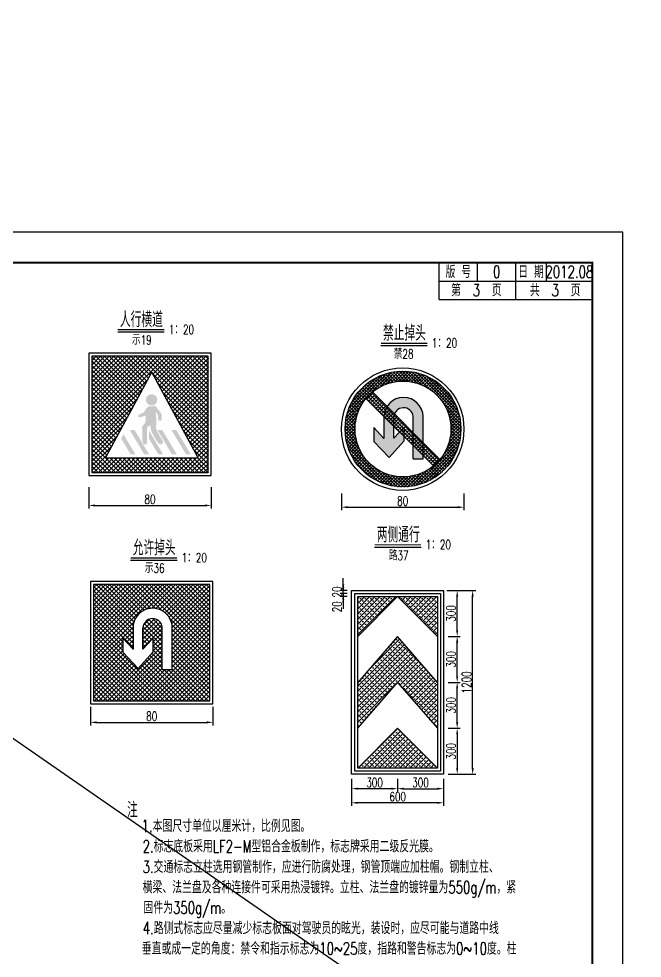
# Model space of a CAD drawing. Extents: x 9922 to 15217, y 1175 to 2938.
# Drawn here: x 11152.9 to 11356.4, y 1404 to 1710.8 of the extents above; entities that cross this region are included whole.
import ezdxf
from ezdxf.enums import TextEntityAlignment as Align

# ---------------------------------------------------------------- set-up
doc = ezdxf.new("R2010")
doc.units = 0
doc.header["$LTSCALE"] = 5
doc.header["$PDMODE"] = 32
doc.header["$PDSIZE"] = 0.3
doc.layers.get('0').update_dxf_attribs({"linetype": 'CONTINUOUS'})
doc.layers.get('DEFPOINTS').update_dxf_attribs({"linetype": 'CONTINUOUS'})
for name, color, linetype in [('2', 7, 'CONTINUOUS'), ('J-交通标志', 4, 'CONTINUOUS'), ('LXL-现状标志牌', 4, 'CONTINUOUS'), ('内框', 4, 'CONTINUOUS'), ('图框', 7, 'CONTINUOUS'), ('尺寸标注', 4, 'CONTINUOUS'), ('文字', 7, 'CONTINUOUS'), ('文字字符', 7, 'CONTINUOUS'), ('标志', 4, 'CONTINUOUS'), ('标注', 4, 'CONTINUOUS')]:
    doc.layers.add(name, color=color, linetype=linetype)
doc.layers.add('BASE', color=6, linetype='CONTINUOUS', lineweight=18)
doc.styles.add('DESIGN', font='romans9_.shx', dxfattribs={"width": 0.8, "bigfont": 'hztxt.shx'})
doc.styles.get("Standard").update_dxf_attribs({"font": 'simplex1.shx', "width": 0.7, "bigfont": 'hztxt.shx'})
doc.dimstyles.new('1：20', dxfattribs={"dimtxt": 3, "dimasz": 2, "dimexe": 1, "dimexo": 1, "dimgap": 0.5, "dimtad": 1, "dimlfac": 2, "dimrnd": 0.009500000000000005, "dimdsep": 46, "dimtxsty": 'Standard', "dimcen": 0.09, "dimadec": 0, "dimazin": 0, "dimtfac": 1, "dimtix": 1, "dimtmove": 2, "dimatfit": 3, "dimfxl": 0, "dimtolj": 1, "dimtzin": 0, "dimarcsym": 0})
doc.dimstyles.new('1：50', dxfattribs={"dimtxt": 3, "dimasz": 2, "dimexe": 1, "dimexo": 1, "dimgap": 0.5, "dimtad": 1, "dimdec": 3, "dimlfac": 5, "dimdsep": 46, "dimtxsty": 'Standard', "dimcen": 2, "dimclrd": 256, "dimclre": 256, "dimclrt": 256, "dimaunit": 1, "dimadec": 4, "dimazin": 0, "dimtfac": 1, "dimtdec": 3, "dimtix": 1, "dimtmove": 2, "dimatfit": 3, "dimfxl": 0, "dimtolj": 1, "dimtzin": 0, "dimlwd": 0, "dimlwe": 0, "dimarcsym": 0})
doc.dimstyles.new('副本 多多标注A3', dxfattribs={"dimtxt": 3, "dimasz": 2, "dimexe": 1, "dimexo": 1, "dimgap": 0.5, "dimtad": 1, "dimlfac": 2, "dimdsep": 46, "dimtxsty": 'Standard', "dimblk1": 'ARR5', "dimblk2": 'ARR5', "dimcen": 0, "dimclrd": 256, "dimclre": 256, "dimclrt": 256, "dimaunit": 1, "dimadec": 4, "dimazin": 0, "dimtfac": 1, "dimtix": 1, "dimtmove": 0, "dimatfit": 3, "dimfxl": 0, "dimtolj": 1, "dimtzin": 0, "dimarcsym": 0})

# ---------------------------------------------------------------- blocks, each defined once
blk = doc.blocks.new('series')
at = {"width": 0.75}
for tag, height, p in [('页码', 4, (-35.00000019351683, -18.99999978748997)), ('图名', 5, (-220.0000000007553, -281.9999998736282)), ('图号', 5, (-20.00000000087118, -281.9999997322674))]:
    blk.add_attdef(tag, text='', height=height, dxfattribs=at).set_placement(p, align=Align.MIDDLE_CENTER)
blk = doc.blocks.new('*D188')
at = {"layer": 'DEFPOINTS', "color": 0, "linetype": 'Continuous'}
for p in [(10799.25335244078, 1524.404465150936), (10802.53791003774, 1522.604465150896), (13870.51111427103, 1522.604465150895)]:
    blk.add_point(p, dxfattribs=at)
at = {"layer": '尺寸标注', "linetype": 'Continuous', "lineweight": 0}
for p, q in [((10802.53791003774, 1526.404465150936), (10802.53791003774, 1528.404465150936)), ((10800.25335244078, 1524.404465150936), (10803.53791003774, 1524.404465150936)), ((10808.53791003774, 1522.604465150896), (10801.53791003774, 1522.604465150896)), ((10802.53791003774, 1524.404465150936), (10802.53791003774, 1522.604465150896)), ((10802.53791003774, 1520.604465150896), (10802.53791003774, 1518.604465150896))]:
    blk.add_line(p, q, dxfattribs=at)
at = {"layer": '尺寸标注', "linetype": 'Continuous'}
for points in [[(10802.20457670441, 1526.404465150936), (10802.87124337108, 1526.404465150936), (10802.53791003774, 1524.404465150936)], [(10802.20457670441, 1520.604465150896), (10802.87124337108, 1520.604465150896), (10802.53791003774, 1522.604465150896)]]:
    blk.add_solid(points, dxfattribs=at)
at = {"layer": '尺寸标注', "linetype": 'Continuous', "insert": (10800.44995635827, 1521.309712768756), "char_height": 3, "attachment_point": 5, "rotation": 90}
blk.add_mtext('\\A1;9', dxfattribs=at)
blk = doc.blocks.new('*D65')
at = {"layer": 'DEFPOINTS', "color": 0, "linetype": 'ByBlock'}
for p in [(11294.04723199883, 1524.07166967742), (11301.07764670483, 1524.07166967742), (11294.04723199883, 1464.071669677711)]:
    blk.add_point(p, dxfattribs=at)
at = {"layer": '标注', "linetype": 'ByBlock', "lineweight": -2}
for p, q in [((11295.07764670483, 1524.07166967742), (11302.07764670483, 1524.07166967742)), ((11301.07764670483, 1466.071669677711), (11301.07764670483, 1522.07166967742)), ((11295.07764670483, 1464.071669677711), (11302.07764670483, 1464.071669677711))]:
    blk.add_line(p, q, dxfattribs=at)
at = {"layer": '标注', "linetype": 'ByBlock'}
for points in [[(11300.74431337149, 1522.07166967742), (11301.41098003816, 1522.07166967742), (11301.07764670483, 1524.07166967742)], [(11300.74431337149, 1466.071669677711), (11301.41098003816, 1466.071669677711), (11301.07764670483, 1464.071669677711)]]:
    blk.add_solid(points, dxfattribs=at)
at = {"layer": '标注', "linetype": 'ByBlock', "insert": (11299.07764670483, 1494.07166967742), "char_height": 3, "attachment_point": 5, "rotation": 90}
blk.add_mtext('\\A1;1200', dxfattribs=at)
blk = doc.blocks.new('ARR5')
at = {"layer": 'BASE', "color": 2}
for p, q in [((0, 0), (-1.200000000000003, -0.2482758620689651)), ((0, 0), (-1.200000000000003, 0)), ((-1.200000000000003, 0), (-1.200000000000003, -0.2482758620689935))]:
    blk.add_line(p, q, dxfattribs=at)
blk = doc.blocks.new('*D66')
at = {"layer": 'DEFPOINTS', "color": 0, "linetype": 'ByBlock'}
for p in [(11261.547851999, 1463.571669677711), (11291.54725199897, 1463.571669677711), (11261.547851999, 1454.739560004392)]:
    blk.add_point(p, dxfattribs=at)
at = {"layer": '标注', "linetype": 'ByBlock', "lineweight": -2}
for p, q in [((11261.547851999, 1460.739560004392), (11261.547851999, 1453.739560004392)), ((11291.54725199897, 1460.739560004392), (11291.54725199897, 1453.739560004392)), ((11289.54725199897, 1454.739560004392), (11263.547851999, 1454.739560004392))]:
    blk.add_line(p, q, dxfattribs=at)
at = {"layer": '标注', "linetype": 'ByBlock'}
for points in [[(11263.547851999, 1455.072893337725), (11263.547851999, 1454.406226671058), (11261.547851999, 1454.739560004392)], [(11289.54725199897, 1455.072893337725), (11289.54725199897, 1454.406226671058), (11291.54725199897, 1454.739560004392)]]:
    blk.add_solid(points, dxfattribs=at)
at = {"layer": '标注', "linetype": 'ByBlock', "insert": (11276.59597900417, 1456.739560004392), "char_height": 3, "attachment_point": 5}
blk.add_mtext('\\A1;600', dxfattribs=at)
blk = doc.blocks.new('*D67')
at = {"layer": 'DEFPOINTS', "color": 0, "linetype": 'ByBlock'}
for p in [(11292.04725199897, 1479.07166967742), (11292.04725199882, 1464.071669677711), (11296.0206519469, 1464.071669677711)]:
    blk.add_point(p, dxfattribs=at)
at = {"layer": '标注', "linetype": 'ByBlock', "lineweight": -2}
for p, q in [((11293.04725199897, 1479.07166967742), (11297.0206519469, 1479.07166967742)), ((11296.0206519469, 1477.07166967742), (11296.0206519469, 1466.071669677711)), ((11293.04725199882, 1464.071669677711), (11297.0206519469, 1464.071669677711))]:
    blk.add_line(p, q, dxfattribs=at)
at = {"layer": '标注', "linetype": 'ByBlock'}
for points in [[(11295.68731861357, 1477.07166967742), (11296.35398528023, 1477.07166967742), (11296.0206519469, 1479.07166967742)], [(11295.68731861357, 1466.071669677711), (11296.35398528023, 1466.071669677711), (11296.0206519469, 1464.071669677711)]]:
    blk.add_solid(points, dxfattribs=at)
at = {"layer": '标注', "linetype": 'ByBlock', "insert": (11294.0206519469, 1471.571669677567), "char_height": 3, "attachment_point": 5, "rotation": 90}
blk.add_mtext('\\A1;300', dxfattribs=at)
blk = doc.blocks.new('*D68')
at = {"layer": 'DEFPOINTS', "color": 0, "linetype": 'ByBlock'}
for p in [(11292.04725199897, 1494.07166967742), (11296.0206519469, 1494.07166967742), (11292.04725199897, 1479.07166967742)]:
    blk.add_point(p, dxfattribs=at)
at = {"layer": '标注', "linetype": 'ByBlock', "lineweight": -2}
for p, q in [((11293.04725199897, 1494.07166967742), (11297.0206519469, 1494.07166967742)), ((11296.0206519469, 1481.07166967742), (11296.0206519469, 1492.07166967742)), ((11293.04725199897, 1479.07166967742), (11297.0206519469, 1479.07166967742))]:
    blk.add_line(p, q, dxfattribs=at)
at = {"layer": '标注', "linetype": 'ByBlock'}
for points in [[(11295.68731861357, 1492.07166967742), (11296.35398528023, 1492.07166967742), (11296.0206519469, 1494.07166967742)], [(11295.68731861357, 1481.07166967742), (11296.35398528023, 1481.07166967742), (11296.0206519469, 1479.07166967742)]]:
    blk.add_solid(points, dxfattribs=at)
at = {"layer": '标注', "linetype": 'ByBlock', "insert": (11294.0206519469, 1486.571669677421), "char_height": 3, "attachment_point": 5, "rotation": 90}
blk.add_mtext('\\A1;300', dxfattribs=at)
blk = doc.blocks.new('*D69')
at = {"layer": 'DEFPOINTS', "color": 0, "linetype": 'ByBlock'}
for p in [(11292.04725199897, 1509.07166967742), (11296.0206519469, 1509.07166967742), (11292.04725199897, 1494.07166967742)]:
    blk.add_point(p, dxfattribs=at)
at = {"layer": '标注', "linetype": 'ByBlock', "lineweight": -2}
for p, q in [((11293.04725199897, 1509.07166967742), (11297.0206519469, 1509.07166967742)), ((11296.0206519469, 1496.07166967742), (11296.0206519469, 1507.07166967742)), ((11293.04725199897, 1494.07166967742), (11297.0206519469, 1494.07166967742))]:
    blk.add_line(p, q, dxfattribs=at)
at = {"layer": '标注', "linetype": 'ByBlock'}
for points in [[(11295.68731861357, 1507.07166967742), (11296.35398528023, 1507.07166967742), (11296.0206519469, 1509.07166967742)], [(11295.68731861357, 1496.07166967742), (11296.35398528023, 1496.07166967742), (11296.0206519469, 1494.07166967742)]]:
    blk.add_solid(points, dxfattribs=at)
at = {"layer": '标注', "linetype": 'ByBlock', "insert": (11294.0206519469, 1501.571669677421), "char_height": 3, "attachment_point": 5, "rotation": 90}
blk.add_mtext('\\A1;300', dxfattribs=at)
blk = doc.blocks.new('*D70')
at = {"layer": 'DEFPOINTS', "color": 0, "linetype": 'ByBlock'}
for p in [(11291.65495237168, 1524.07166967742), (11296.0206519469, 1524.07166967742), (11292.04725199897, 1509.07166967742)]:
    blk.add_point(p, dxfattribs=at)
at = {"layer": '标注', "linetype": 'ByBlock', "lineweight": -2}
for p, q in [((11292.65495237168, 1524.07166967742), (11297.0206519469, 1524.07166967742)), ((11296.0206519469, 1511.07166967742), (11296.0206519469, 1522.07166967742)), ((11293.04725199897, 1509.07166967742), (11297.0206519469, 1509.07166967742))]:
    blk.add_line(p, q, dxfattribs=at)
at = {"layer": '标注', "linetype": 'ByBlock'}
for points in [[(11295.68731861357, 1522.07166967742), (11296.35398528023, 1522.07166967742), (11296.0206519469, 1524.07166967742)], [(11295.68731861357, 1511.07166967742), (11296.35398528023, 1511.07166967742), (11296.0206519469, 1509.07166967742)]]:
    blk.add_solid(points, dxfattribs=at)
at = {"layer": '标注', "linetype": 'ByBlock', "insert": (11294.0206519469, 1516.571669677421), "char_height": 3, "attachment_point": 5, "rotation": 90}
blk.add_mtext('\\A1;300', dxfattribs=at)
blk = doc.blocks.new('*D71')
at = {"layer": 'DEFPOINTS', "color": 0, "linetype": 'ByBlock'}
for p in [(11261.54785199899, 1463.57166967771), (11276.54755199903, 1463.57166967771), (11261.54785199899, 1459.348410249113)]:
    blk.add_point(p, dxfattribs=at)
at = {"layer": '标注', "linetype": 'ByBlock', "lineweight": -2}
for p, q in [((11261.54785199899, 1462.57166967771), (11261.54785199899, 1458.348410249113)), ((11276.54755199903, 1462.57166967771), (11276.54755199903, 1458.348410249113)), ((11274.54755199903, 1459.348410249113), (11263.54785199899, 1459.348410249113))]:
    blk.add_line(p, q, dxfattribs=at)
at = {"layer": '标注', "linetype": 'ByBlock'}
for points in [[(11263.54785199899, 1459.681743582446), (11263.54785199899, 1459.015076915779), (11261.54785199899, 1459.348410249113)], [(11274.54755199903, 1459.681743582446), (11274.54755199903, 1459.015076915779), (11276.54755199903, 1459.348410249113)]]:
    blk.add_solid(points, dxfattribs=at)
at = {"layer": '标注', "linetype": 'ByBlock', "insert": (11269.04770199901, 1461.348410249113), "char_height": 3, "attachment_point": 5}
blk.add_mtext('\\A1;300', dxfattribs=at)
blk = doc.blocks.new('*D72')
at = {"layer": 'DEFPOINTS', "color": 0, "linetype": 'ByBlock'}
for p in [(11276.54755199903, 1463.57166967771), (11291.54725199897, 1463.57166967771), (11291.54725199897, 1459.348410249113)]:
    blk.add_point(p, dxfattribs=at)
at = {"layer": '标注', "linetype": 'ByBlock', "lineweight": -2}
for p, q in [((11276.54755199903, 1462.57166967771), (11276.54755199903, 1458.348410249113)), ((11291.54725199897, 1462.57166967771), (11291.54725199897, 1458.348410249113)), ((11278.54755199903, 1459.348410249113), (11289.54725199897, 1459.348410249113))]:
    blk.add_line(p, q, dxfattribs=at)
at = {"layer": '标注', "linetype": 'ByBlock'}
for points in [[(11278.54755199903, 1459.681743582446), (11278.54755199903, 1459.015076915779), (11276.54755199903, 1459.348410249113)], [(11289.54725199897, 1459.681743582446), (11289.54725199897, 1459.015076915779), (11291.54725199897, 1459.348410249113)]]:
    blk.add_solid(points, dxfattribs=at)
at = {"layer": '标注', "linetype": 'ByBlock', "insert": (11284.047401999, 1461.348410249113), "char_height": 3, "attachment_point": 5}
blk.add_mtext('\\A1;300', dxfattribs=at)
blk = doc.blocks.new('*D73')
at = {"layer": 'DEFPOINTS', "color": 0, "linetype": 'ByBlock'}
for p in [(11258.81008780063, 1524.07166967742), (11261.04785199899, 1524.07166967742), (11261.04785199899, 1523.0716496775)]:
    blk.add_point(p, dxfattribs=at)
at = {"layer": '标注', "linetype": 'ByBlock', "lineweight": -2}
for p, q in [((11258.81008780063, 1526.07166967742), (11258.81008780063, 1528.07166967742)), ((11260.04785199899, 1524.07166967742), (11257.81008780063, 1524.07166967742)), ((11260.04785199899, 1523.0716496775), (11257.81008780063, 1523.0716496775)), ((11258.81008780063, 1523.0716496775), (11258.81008780063, 1524.07166967742)), ((11258.81008780063, 1521.0716496775), (11258.81008780063, 1519.0716496775))]:
    blk.add_line(p, q, dxfattribs=at)
at = {"layer": '标注', "linetype": 'ByBlock'}
for points in [[(11258.4767544673, 1526.07166967742), (11259.14342113396, 1526.07166967742), (11258.81008780063, 1524.07166967742)], [(11258.4767544673, 1521.0716496775), (11259.14342113396, 1521.0716496775), (11258.81008780063, 1523.0716496775)]]:
    blk.add_solid(points, dxfattribs=at)
at = {"layer": '标注', "linetype": 'ByBlock', "insert": (11256.81008780063, 1523.571659677462), "char_height": 3, "attachment_point": 5, "rotation": 90}
blk.add_mtext('\\A1;20', dxfattribs=at)
blk = doc.blocks.new('*D74')
at = {"layer": 'DEFPOINTS', "color": 0, "linetype": 'ByBlock'}
for p in [(11258.81008780063, 1522.071689677455), (11261.04785199899, 1523.0716496775), (11261.04785199899, 1522.071689677455)]:
    blk.add_point(p, dxfattribs=at)
at = {"layer": '标注', "linetype": 'ByBlock', "lineweight": -2}
for p, q in [((11258.81008780063, 1525.0716496775), (11258.81008780063, 1527.0716496775)), ((11260.04785199899, 1523.0716496775), (11257.81008780063, 1523.0716496775)), ((11260.04785199899, 1522.071689677455), (11257.81008780063, 1522.071689677455)), ((11258.81008780063, 1523.0716496775), (11258.81008780063, 1522.071689677455)), ((11258.81008780063, 1520.071689677455), (11258.81008780063, 1518.071689677455))]:
    blk.add_line(p, q, dxfattribs=at)
at = {"layer": '标注', "linetype": 'ByBlock'}
for points in [[(11258.4767544673, 1525.0716496775), (11259.14342113396, 1525.0716496775), (11258.81008780063, 1523.0716496775)], [(11258.4767544673, 1520.071689677455), (11259.14342113396, 1520.071689677455), (11258.81008780063, 1522.071689677455)]]:
    blk.add_solid(points, dxfattribs=at)
at = {"layer": '标注', "linetype": 'ByBlock', "insert": (11256.75234210413, 1518.751192418217), "char_height": 3, "attachment_point": 5, "rotation": 90}
blk.add_mtext('\\A1;20', dxfattribs=at)
blk = doc.blocks.new('*D207')
at = {"layer": 'DEFPOINTS', "color": 0, "linetype": 'Continuous'}
for p in [(11175.71104974806, 1561.570760890382), (11215.70917510196, 1561.570760890382), (11215.70917510196, 1551.830957054876)]:
    blk.add_point(p, dxfattribs=at)
at = {"layer": '尺寸标注', "color": 0, "linetype": 'Continuous', "lineweight": -2}
for p, q in [((11175.71104974806, 1557.830957054876), (11175.71104974806, 1550.830957054876)), ((11215.70917510196, 1557.830957054876), (11215.70917510196, 1550.830957054876)), ((11177.71104974806, 1551.830957054876), (11213.70917510196, 1551.830957054876))]:
    blk.add_line(p, q, dxfattribs=at)
at = {"layer": '尺寸标注', "color": 0, "linetype": 'Continuous'}
for points in [[(11177.71104974806, 1552.164290388209), (11177.71104974806, 1551.497623721542), (11175.71104974806, 1551.830957054876)], [(11213.70917510196, 1552.164290388209), (11213.70917510196, 1551.497623721542), (11215.70917510196, 1551.830957054876)]]:
    blk.add_solid(points, dxfattribs=at)
at = {"layer": '尺寸标注', "color": 0, "linetype": 'Continuous', "insert": (11195.71011242501, 1553.830957054876), "char_height": 3, "attachment_point": 5}
blk.add_mtext('\\A1;80', dxfattribs=at)
blk = doc.blocks.new('*D208')
at = {"layer": 'DEFPOINTS', "color": 0, "linetype": 'Continuous'}
for p in [(11176.26458784162, 1487.050991311872), (11216.26271319553, 1487.050991311807), (11216.26271319553, 1481.011555745815)]:
    blk.add_point(p, dxfattribs=at)
at = {"layer": '尺寸标注', "color": 0, "linetype": 'Continuous', "lineweight": -2}
for p, q in [((11176.26458784162, 1486.050991311872), (11176.26458784162, 1480.011555745815)), ((11216.26271319553, 1486.050991311807), (11216.26271319553, 1480.011555745815)), ((11178.26458784162, 1481.011555745815), (11214.26271319553, 1481.011555745815))]:
    blk.add_line(p, q, dxfattribs=at)
at = {"layer": '尺寸标注', "color": 0, "linetype": 'Continuous'}
for points in [[(11178.26458784162, 1481.344889079148), (11178.26458784162, 1480.678222412482), (11176.26458784162, 1481.011555745815)], [(11214.26271319553, 1481.344889079148), (11214.26271319553, 1480.678222412482), (11216.26271319553, 1481.011555745815)]]:
    blk.add_solid(points, dxfattribs=at)
at = {"layer": '尺寸标注', "color": 0, "linetype": 'Continuous', "insert": (11196.26365051857, 1483.011555745815), "char_height": 3, "attachment_point": 5}
blk.add_mtext('\\A1;80', dxfattribs=at)
blk = doc.blocks.new('*D77')
at = {"layer": 'DEFPOINTS', "color": 0, "linetype": 'Continuous'}
for p in [(11258.22844301168, 1556.762563413781), (11298.2281146902, 1556.762563413781), (11298.2281146902, 1551.267352733218)]:
    blk.add_point(p, dxfattribs=at)
at = {"layer": '尺寸标注', "color": 0, "linetype": 'Continuous', "lineweight": -2}
for p, q in [((11258.22844301168, 1555.762563413781), (11258.22844301168, 1550.267352733218)), ((11298.2281146902, 1555.762563413781), (11298.2281146902, 1550.267352733218)), ((11260.22844301168, 1551.267352733218), (11296.2281146902, 1551.267352733218))]:
    blk.add_line(p, q, dxfattribs=at)
at = {"layer": '尺寸标注', "color": 0, "linetype": 'Continuous'}
for points in [[(11260.22844301168, 1551.600686066551), (11260.22844301168, 1550.934019399885), (11258.22844301168, 1551.267352733218)], [(11296.2281146902, 1551.600686066551), (11296.2281146902, 1550.934019399885), (11298.2281146902, 1551.267352733218)]]:
    blk.add_solid(points, dxfattribs=at)
at = {"layer": '尺寸标注', "color": 0, "linetype": 'Continuous', "insert": (11278.22827885094, 1553.267352733218), "char_height": 3, "attachment_point": 5}
blk.add_mtext('\\A1;80', dxfattribs=at)
blk = doc.blocks.new('123')
at = {"layer": '图框'}
blk.add_lwpolyline([(10930.15521154882, 1893.643909131336), (10930.15521154882, 2190.643909131336), (10510.15521154882, 2190.643909131336), (10510.15521154882, 1893.643909131336)], close=True, dxfattribs=at)

msp = doc.modelspace()

# ---------------------------------------------------------------- hatches: boundary and pattern name
h = msp.add_hatch()
h.set_pattern_fill('ANSI37', color=5, scale=0.3190131858783496, style=0)
h.set_pattern_definition([(45, (9563.754864847615, 868.5394367355823), (-0.716205028796455, 0.716205028796455), []), (135, (9563.754864847615, 868.5394367355823), (-0.7162050287964552, -0.7162050287964549), [])])
h.paths.add_polyline_path([(11176.80624141066, 1600.546573921728), (11176.80624141065, 1562.590132957444), (11214.76268237494, 1562.590132957444), (11214.76268237494, 1600.546573921728)])
h.paths.add_polyline_path([(11196.30442021947, 1595.43899632225), (11211.43254922806, 1567.39561116759), (11181.17629121088, 1567.39561116759)], flags=16)
at = {"layer": '2'}
h = msp.add_hatch(dxfattribs=at)
h.set_pattern_fill('SACNCR', color=1, scale=0.3165740969017776, angle=90, style=0)
h.set_pattern_definition([(135, (6314.5451746436, 380.0260883152939), (-0.5330468384013991, -0.533046838401399), []), (135, (6314.5451746436, 380.5591357796568), (-0.5330468384013991, -0.533046838401399), [0, -0.753842068247358])])
h.paths.add_polyline_path([(11259.41275556893, 1576.80913971279, 1), (11297.24185164792, 1576.80913971279, 1)])
h.paths.add_polyline_path([(11293.98579930989, 1576.80913971279, -1), (11262.66880790696, 1576.80913971279, -1)], flags=16)
h = msp.add_hatch(dxfattribs=at)
h.set_pattern_fill('SACNCR', color=1, scale=9, angle=90, style=0)
h.set_pattern_definition([(135, (8834.965275882998, 236.678327295311), (-0.5966213466261495, -0.5966213466261494), []), (135, (8834.965275882998, 237.2749486443109), (-0.5966213466261495, -0.5966213466261494), [0, -0.84375])])
h.paths.add_polyline_path([(11290.40927240561, 1566.848491259164), (11268.3666551548, 1588.891108509976), (11266.24533481124, 1586.769788166416), (11288.28795206205, 1564.727170915605)])
h = msp.add_hatch(dxfattribs=at)
h.set_pattern_fill('ANSI37', color=5, scale=0.3190131858783496, style=0)
h.set_pattern_definition([(45, (12062.04931504676, 1424.284505705448), (-0.716205028796455, 0.716205028796455), []), (135, (12062.04931504676, 1424.284505705448), (-0.7162050287964552, -0.7162050287964549), [])])
h.paths.add_polyline_path([(11177.28543003643, 1488.071833506683), (11215.24187100072, 1488.071833506682), (11215.24187100072, 1526.028274470966), (11177.28543003644, 1526.028274470967)])
h.paths.add_polyline_path([(11186.86721493939, 1508.457492843352), (11190.16208754643, 1504.880413952218), (11190.16208754643, 1511.953272991644, -1.003177442258492), (11202.97549091918, 1511.712955451887), (11202.97549091918, 1498.254692017199), (11199.72129135132, 1498.254692017199), (11199.72129135132, 1512.075215124543, 0.9348253795581353), (11193.38062995219, 1511.790675505908), (11193.38049860068, 1504.921063323651), (11196.67048668215, 1508.416843471932), (11196.67048668215, 1503.945496353338), (11191.87808191255, 1498.620524397368), (11186.86721493939, 1503.904846981907)], flags=16)
h = msp.add_hatch(dxfattribs=at)
h.set_pattern_fill('SACNCR', color=10, scale=0.5, angle=5.856e-11, style=0)
h.set_pattern_definition([(45.00000000005856, (7717.492135370654, 1437.305378933625), (-0.8418990113510936, 0.8418990113493728), []), (45.00000000005856, (7718.334035370654, 1437.305378933626), (-0.8418990113510936, 0.8418990113493728), [0, -1.190625])])
h.paths.add_polyline_path([(11276.54755199911, 1522.071689677456), (11263.54783199902, 1522.071689677455), (11263.54783199903, 1509.071669677429)])
h.paths.add_polyline_path([(11289.54727199911, 1522.071689677456), (11276.5475519991, 1522.071689677455), (11289.54727199911, 1509.07166967742)])
h.paths.add_polyline_path([(11276.5475519991, 1509.071669677419), (11263.54783199904, 1494.07166967744), (11263.54783199905, 1479.071669677452), (11276.5475519991, 1494.071669677419), (11289.54727199911, 1479.07166967742), (11289.54727199911, 1494.071669677421)])
h.paths.add_polyline_path([(11276.54755199903, 1479.07166967742), (11263.54783199906, 1466.071649677384), (11289.54727199911, 1466.071649677384)])
at = {"layer": '标志'}
h = msp.add_hatch(color=7, dxfattribs=at)
h.paths.add_polyline_path([(11197.54627292657, 1582.159239595216, -0.4929227476637501), (11197.68040329807, 1582.293048496449), (11197.78705231932, 1582.278916573569), (11198.27547036229, 1581.22415945007, -0.1007238254279254), (11198.3304428576, 1580.992400260939), (11198.36073975125, 1580.049544870737, 0.1621942034199534), (11198.43919774939, 1579.837058939524), (11198.6278889821, 1579.601464021417, 0.2611518920554956), (11198.95269267989, 1579.469995755033), (11199.14827933468, 1579.494828243678, 0.35844712940653), (11199.46064108361, 1579.826019716161), (11199.56488217771, 1581.361434897414, 0.1784310688526201), (11199.44859969307, 1581.757809728018), (11197.72952864427, 1584.073925939298, 0.1303412639691616), (11197.10896391952, 1584.39518760954, -0.1474758329713976), (11195.46520691188, 1584.286610294956), (11194.70493954674, 1583.711362951487, 0.1588489739255415), (11194.45080299389, 1583.442291423185), (11193.8910163397, 1582.50340134874, -0.1462839377959379), (11193.53817359728, 1582.179504123766), (11192.07654183429, 1581.469584988963, 0.3964178702814232), (11191.84357456146, 1580.85775805059), (11191.87654647512, 1580.777774193352, 0.3898489240704199), (11192.31613918893, 1580.572784717069), (11194.1918162674, 1581.167644334065, -0.5300803261006457), (11194.34705413634, 1581.04522838904), (11194.19007907406, 1578.86205731621), (11193.26203457834, 1577.724383994261, 0.1795943290689394), (11193.12780729414, 1577.331051675622), (11193.26452074382, 1572.683779003637, 0.2405856666618067), (11193.83041781049, 1571.77627591018), (11194.26227161409, 1571.731636887153, 0.280271727344787), (11194.78348759307, 1572.594500957633), (11194.72722444375, 1576.930638748942, -0.2217645267545478), (11194.93271421414, 1577.39184512684), (11195.4764509335, 1577.864126547542, -0.6223048171974646), (11195.87155281386, 1577.69794911742), (11195.92796382467, 1576.748519304249, 0.1080223328076682), (11198.80675018568, 1571.838800828976, 0.6574011639271888), (11199.8914232003, 1572.87727646493), (11198.03842560966, 1576.128117943972), (11197.67685737522, 1577.166593579921), (11197.82634031763, 1579.955446524792, 0.03699299083988415), (11197.82145486956, 1580.043558198784)])
h.paths.add_polyline_path([(11198.08864002628, 1586.33238914776, 1), (11194.38879728105, 1586.33238914776, 1)])
h.paths.add_polyline_path([(11190.70273396285, 1576.428729786659), (11189.13435523117, 1576.428729786659), (11193.83836265022, 1568.53291564717), (11195.4067413819, 1568.53291564717)])
h.paths.add_polyline_path([(11187.04401283776, 1575.071621034158), (11186.30072659355, 1573.686679143429), (11189.37113089817, 1568.53291564717), (11190.93950962986, 1568.53291564717)])
h.paths.add_polyline_path([(11195.41517043141, 1576.212701573356), (11195.30730204665, 1573.770528049715), (11198.41195471697, 1568.53291564717), (11199.98033344865, 1568.53291564717)])
h.paths.add_polyline_path([(11199.74355074351, 1576.428729786659), (11198.17517201182, 1576.428729786659), (11202.87917943087, 1568.53291564717), (11204.44755816255, 1568.53291564717)])
h.paths.add_polyline_path([(11204.31715688653, 1576.428729786659), (11202.74877815485, 1576.428729786659), (11207.4527855739, 1568.53291564717), (11209.02116430558, 1568.53291564717)])
at = {"layer": '标志', "linetype": 'Continuous'}
h = msp.add_hatch(color=7, dxfattribs=at)
edge = h.paths.add_edge_path()
edge.add_line((11275.32217310527, 1573.765960342274), (11275.32230445678, 1580.635572524529))
edge.add_arc((11278.50223076539, 1580.564014438133), 3.180731344825718, 6.428005607753789, 178.7108869535317, ccw=False)
edge.add_line((11281.66296585591, 1580.9201121432), (11281.66296585591, 1567.09958903582))
edge.add_line((11281.66296585591, 1567.09958903582), (11284.91716542377, 1567.09958903582))
edge.add_line((11284.91716542377, 1567.09958903582), (11284.91716542377, 1580.838819381699))
edge.add_arc((11278.5108449303, 1580.698335926068), 6.407860631003816, 1.256231134257328, 179.1072990752228)
edge.add_line((11272.10376205101, 1580.798170010265), (11272.10376205101, 1573.725310970839))
edge.add_line((11272.10376205101, 1573.725310970839), (11268.80888944398, 1577.302389861986))
edge.add_line((11268.80888944398, 1577.302389861986), (11268.80888944398, 1572.749744000527))
edge.add_line((11268.80888944398, 1572.749744000527), (11273.81975641714, 1567.465421415992))
edge.add_line((11273.81975641714, 1567.465421415992), (11278.61216118674, 1572.790393371961))
edge.add_line((11278.61216118674, 1572.790393371961), (11278.61216118674, 1577.261740490553))
edge.add_line((11278.61216118674, 1577.261740490553), (11275.32217310527, 1573.765960342274))

# ---------------------------------------------------------------- linework, layer by layer
at = {"layer": '2', "linetype": 'Continuous'}
msp.add_line((9921.768578010193, 2326.839812565893), (11551.91890108803, 1198.160229426163), dxfattribs=at)
at = {"layer": 'J-交通标志', "color": 2}
for p, q in [((11261.54785199899, 1524.07166967742), (11291.547251999, 1524.07166967742)), ((11261.54785199899, 1464.071669677711), (11261.54785199899, 1524.07166967742)), ((11291.547251999, 1524.07166967742), (11291.54725199897, 1464.071669677711)), ((11291.54725199897, 1464.071669677711), (11261.54785199899, 1464.071669677711))]:
    msp.add_line(p, q, dxfattribs=at)
for points in [[(11215.70917510196, 1561.570760890382), (11215.70917510196, 1601.568886244288), (11175.71104974806, 1601.568886244288), (11175.71104974806, 1561.570760890382)], [(11216.26271319553, 1487.050991311872), (11216.26271319553, 1527.049116665777), (11176.26458784162, 1527.049116665777), (11176.26458784162, 1487.050991311872)]]:
    msp.add_lwpolyline(points, close=True, dxfattribs=at)
at = {"layer": 'J-交通标志'}
msp.add_lwpolyline([(11215.24187100072, 1488.071833506682), (11215.24187100072, 1526.028274470966), (11177.28543003643, 1526.028274470966), (11177.28543003643, 1488.071833506682)], close=True, dxfattribs=at)
at = {"layer": 'J-交通标志', "color": 2}
msp.add_circle((11278.22827885094, 1576.758948414658), 19.99989881883577, dxfattribs=at)
at = {"layer": 'LXL-现状标志牌'}
for p, q in [((11262.54781199903, 1523.0716496775), (11290.54729199907, 1523.0716496775)), ((11262.54781199903, 1465.07168967763), (11262.54781199903, 1523.0716496775)), ((11263.54783199902, 1522.071689677455), (11289.54727199911, 1522.071689677455)), ((11263.54783199906, 1466.071649677384), (11263.54783199902, 1522.071689677455)), ((11263.54783199902, 1509.07166967742), (11276.5475519991, 1522.071689677455)), ((11276.5475519991, 1522.071689677455), (11289.54727199911, 1509.07166967742)), ((11289.54727199911, 1522.071689677455), (11289.54727199911, 1466.071649677384)), ((11290.54729199907, 1523.0716496775), (11290.54729199907, 1465.071689677339)), ((11263.54783199902, 1494.07166967742), (11263.54783199902, 1509.07166967742)), ((11276.5475519991, 1509.07166967742), (11263.54783199902, 1494.07166967742)), ((11289.54727199911, 1494.07166967742), (11276.5475519991, 1509.07166967742)), ((11289.54727199911, 1509.07166967742), (11289.54727199911, 1494.07166967742)), ((11263.54783199902, 1479.07166967742), (11276.5475519991, 1494.07166967742)), ((11276.5475519991, 1494.07166967742), (11289.54727199911, 1479.07166967742)), ((11263.54783199906, 1466.071649677384), (11263.54783199902, 1479.07166967742)), ((11276.54755199903, 1479.07166967742), (11263.54783199906, 1466.071649677384)), ((11289.54727199911, 1466.071649677384), (11276.54755199903, 1479.07166967742)), ((11289.54727199911, 1479.07166967742), (11289.54727199911, 1466.071649677384)), ((11290.54729199907, 1465.071689677339), (11262.54781199903, 1465.07168967763)), ((11289.54727199911, 1466.071649677384), (11263.54783199906, 1466.071649677384))]:
    msp.add_line(p, q, dxfattribs=at)
at = {"layer": '内框'}
for p, q in [((11181.16769080112, 1567.337129255381), (11196.29581980971, 1595.380514410043)), ((11211.4239488183, 1567.337129255381), (11196.29581980971, 1595.380514410043)), ((11272.10376205101, 1580.798170010265), (11272.10376205101, 1573.725310970839)), ((11275.32217310527, 1573.765960342274), (11275.32230445678, 1580.635572524529)), ((11281.66296585591, 1567.09958903582), (11281.66296585591, 1580.9201121432)), ((11284.91716542377, 1567.09958903582), (11284.91716542377, 1580.838819381699)), ((11268.80888944398, 1577.302389861986), (11268.80888944398, 1572.749744000527)), ((11268.80888944398, 1577.302389861986), (11272.10376205101, 1573.725310970839)), ((11275.32217310527, 1573.765960342274), (11278.61216118674, 1577.261740490553)), ((11278.61216118674, 1577.261740490553), (11278.61216118674, 1572.790393371961)), ((11273.81975641714, 1567.465421415992), (11268.80888944398, 1572.749744000527)), ((11278.61216118674, 1572.790393371961), (11273.81975641714, 1567.465421415992)), ((11181.16769080112, 1567.337129255381), (11211.4239488183, 1567.337129255381)), ((11281.66296585591, 1567.09958903582), (11284.91716542377, 1567.09958903582)), ((11190.16208754643, 1511.953272991644), (11190.16208754643, 1504.880413952218)), ((11193.38049860068, 1504.921063323652), (11193.38062995219, 1511.790675505908)), ((11199.72129135132, 1498.254692017199), (11199.72129135132, 1512.075215124578)), ((11202.97549091918, 1498.254692017199), (11202.97549091918, 1511.993922363078)), ((11186.86721493939, 1508.457492843364), (11186.86721493939, 1503.904846981906)), ((11186.86721493939, 1508.457492843364), (11190.16208754643, 1504.880413952218)), ((11193.38049860068, 1504.921063323652), (11196.67048668215, 1508.416843471932)), ((11196.67048668215, 1508.416843471932), (11196.67048668215, 1503.94549635334)), ((11191.87808191255, 1498.62052439737), (11186.86721493939, 1503.904846981906)), ((11196.67048668215, 1503.94549635334), (11191.87808191255, 1498.62052439737)), ((11199.72129135132, 1498.254692017199), (11202.97549091918, 1498.254692017199))]:
    msp.add_line(p, q, dxfattribs=at)
msp.add_lwpolyline([(11214.68833290715, 1562.591603085192), (11214.68833290715, 1600.548044049477), (11176.73189194287, 1600.548044049477), (11176.73189194287, 1562.591603085192)], close=True, dxfattribs=at)
for radius in [18.91454803949361, 15.65849570146714]:
    msp.add_circle((11278.32730360843, 1576.80913971279), radius, dxfattribs=at)
for centre, radius, start, end in [((11278.5108449303, 1580.698335926068), 6.407860631003816, 1.256231134257328, 179.1072990752228), ((11278.50223076539, 1580.564014438133), 3.180731344825718, 6.428005607753737, 178.7108869535317), ((11196.56917042571, 1511.853438907446), 6.407860631003816, 358.7437688651758, 179.1072990752228), ((11196.5605562608, 1511.719117419512), 3.180731344825718, 353.5719943915527, 178.7108869535317)]:
    msp.add_arc(centre, radius, start, end, dxfattribs=at)
at = {"layer": '图框'}
for p, q in [((11290.15521135314, 1619.131316489324), (11290.15521135314, 1631.131316510726)), ((11302.65521135314, 1625.131316482113), (11302.65521135314, 1631.131316474901)), ((11315.15521135314, 1625.131316482113), (11315.15521135314, 1631.131316474901)), ((11325.15521135314, 1625.131316482113), (11325.15521135314, 1631.131316474901)), ((11290.15521135314, 1625.131316482112), (11340.15521135746, 1625.131316482112)), ((11315.15521135314, 1619.131316489324), (11315.15521135314, 1625.131316482113)), ((11290.15521135314, 1619.131316489324), (11340.15521135746, 1619.131316489324))]:
    msp.add_line(p, q, dxfattribs=at)
at = {"layer": '图框', "const_width": 0.7}
msp.add_lwpolyline([(11340.15521134905, 1631.131316546784), (10960.15521134929, 1631.131316272742), (10960.15521154882, 1354.131316273208), (11340.15521154835, 1354.131316547017), (11340.15521134882, 1631.131316546551)], dxfattribs=at)
at = {"layer": '尺寸标注', "color": 7, "linetype": 'Continuous'}
for p, q in [((11185.18256155588, 1608.495377099285), (11200.34879167413, 1608.495377099285)), ((11271.09514639811, 1604.096438028019), (11286.26137651635, 1604.096438028019)), ((11269.06693430358, 1538.259237061115), (11284.23316442182, 1538.259237061114)), ((11189.37191779312, 1533.981826121365), (11204.53814791136, 1533.981826121365))]:
    msp.add_line(p, q, dxfattribs=at)
at = {"layer": '尺寸标注', "linetype": 'Continuous'}
for p, q in [((11266.24533481124, 1586.769788166416), (11268.3666551548, 1588.891108509976)), ((11288.28795206205, 1564.727170915605), (11266.24533481124, 1586.769788166416)), ((11290.40927240561, 1566.848491259164), (11268.3666551548, 1588.891108509976)), ((11288.28795206205, 1564.727170915605), (11290.40927240561, 1566.848491259164))]:
    msp.add_line(p, q, dxfattribs=at)
at = {"layer": '尺寸标注', "color": 7, "linetype": 'Continuous', "const_width": 0.4}
for points in [[(11185.18256155588, 1609.215377099286), (11200.34879167413, 1609.215377099286)], [(11271.09514639811, 1604.816438028019), (11286.26137651635, 1604.816438028019)], [(11269.06693430358, 1538.979237061115), (11284.23316442182, 1538.979237061115)], [(11189.37191779312, 1534.701826121365), (11204.53814791136, 1534.701826121365)]]:
    msp.add_lwpolyline(points, dxfattribs=at)

# ---------------------------------------------------------------- block references
at = {"layer": '2', "linetype": 'Continuous'}
msp.add_blockref('123', (420, -549.5125928581283), dxfattribs=at)
at = {"layer": '图框'}
ref = msp.add_blockref('series', (11350.15521154882, 1641.131316273208), dxfattribs=at)
ref.add_attrib('页码', '第  3  页    共  3  页', dxfattribs={"layer": '0', "height": 4, "width": 0.7}).set_placement((11315.1552113553, 1622.131316485718), align=Align.MIDDLE_CENTER)
ref.add_attrib('图名', '标志版面设计图', dxfattribs={"layer": '0', "height": 5, "width": 0.7}).set_placement((11130.15521154806, 1359.13131639958), align=Align.MIDDLE_CENTER)
ref.add_attrib('图号', 'S2-13-6', dxfattribs={"layer": '0', "height": 5, "width": 0.65}).set_placement((11330.15521154795, 1359.131316540941), align=Align.MIDDLE_CENTER)

# ---------------------------------------------------------------- texts
at = {"width": 0.7}
for s, p in [('1：20', (11205.97398808956, 1609.314795386623)), ('示19', (11193.04549679543, 1606.049909327797)), ('1：20', (11291.88657293178, 1604.915856315356)), ('禁28', (11278.53659354678, 1601.65097025653)), ('1：20', (11289.85836083726, 1539.078655348452)), ('路37', (11276.92986954313, 1535.813769289626)), ('1：20', (11210.1633443268, 1534.801244408702)), ('示36', (11197.23485303267, 1531.536358349876))]:
    msp.add_text(s, height=3, dxfattribs=at).set_placement(p, align=Align.MIDDLE)
at = {"layer": '图框', "width": 0.7}
for s, p in [('版 号', (11296.40521135314, 1628.131316496419)), ('0', (11308.90521135314, 1628.131316478507)), ('日 期', (11320.15521135314, 1628.131316478507)), ('2012.08', (11332.65521135314, 1628.131316478507))]:
    msp.add_text(s, height=4, dxfattribs=at).set_placement(p, align=Align.MIDDLE_CENTER)
at = {"layer": '文字', "linetype": 'Continuous', "style": 'DESIGN', "width": 0.7}
for s, p in [('1.本图尺寸单位以厘米计，比例见图。', (11192.96784159449, 1445.197418368304)), ('2.标志底板采用LF2-M型铝合金板制作，标志牌采用二级反光膜。', (11193.30307968973, 1438.530751701638)), ('3.交通标志立柱选用钢管制作，应进行防腐处理，钢管顶端应加柱帽。钢制立柱、', (11193.28784159449, 1431.832588971979)), ('横梁、法兰盘及各种连接件可采用热浸镀锌。立柱、法兰盘的镀锌量为550g/m，紧', (11193.30307968973, 1425.165922305312)), ('固件为350g/m。', (11193.57736540402, 1418.499255638646)), ('4.路侧式标志应尽量减少标志板面对驾驶员的眩光，装设时，应尽可能与道路中线', (11193.33355588021, 1411.832588971979)), ('垂直或成一定的角度：禁令和指示标志为10~25度，指路和警告标志为0~10度。柱', (11193.02879397545, 1405.165922305312))]:
    msp.add_text(s, height=4, dxfattribs=at).set_placement(p)
at = {"layer": '文字字符', "width": 0.7}
for s, p in [('人行横道', (11185.88807792779, 1610.043363438967)), ('禁止掉头', (11271.80066277001, 1605.644424367701)), ('两侧通行', (11269.77245067549, 1539.807223400796)), ('允许掉头', (11190.07743416503, 1535.529812461047)), ('注', (11188.22450362564, 1449.935359299423))]:
    msp.add_text(s, height=5, dxfattribs=at).set_placement(p)

# ---------------------------------------------------------------- dimensions: what is measured, and where the dimension line sits
at = {"layer": '尺寸标注', "linetype": 'Continuous'}
for base, p1, p2, picture, middle in [((11215.70917510196, 1551.830957054876), (11175.71104974806, 1561.570760890382), (11215.70917510196, 1561.570760890382), '*D207', (11195.71011242501, 1553.830957054876)), ((11298.2281146902, 1551.267352733218), (11258.22844301168, 1556.762563413781), (11298.2281146902, 1556.762563413781), '*D77', (11278.22827885094, 1553.267352733218)), ((11216.26271319553, 1481.011555745815), (11176.26458784162, 1487.050991311872), (11216.26271319553, 1487.050991311807), '*D208', (11196.26365051857, 1483.011555745815))]:
    dim = msp.add_linear_dim(base=base, p1=p1, p2=p2, dimstyle='1：20', dxfattribs=at)
    dim.commit()
    dim.dimension.update_dxf_attribs({"geometry": picture, "text_midpoint": middle})
dim = msp.add_linear_dim(base=(10802.53791003774, 1522.604465150896), p1=(10799.25335244078, 1524.404465150936), p2=(13870.51111427103, 1522.604465150895), angle=90, dimstyle='1：50', dxfattribs=at)
dim.commit()
dim.dimension.update_dxf_attribs({"geometry": '*D188', "text_midpoint": (10800.44995635827, 1521.309712768756), "dimtype": 160})
at = {"layer": '标注', "linetype": 'ByBlock'}
for p1, p2, distance, text, picture, middle in [((11261.04785199899, 1523.0716496775), (11261.04785199899, 1524.07166967742), 2.23776419836031, '20', '*D73', (11256.81008780063, 1523.571659677462)), ((11292.04725199897, 1479.07166967742), (11292.04725199882, 1464.071669677711), 3.973399948079532, '300', '*D67', (11294.0206519469, 1471.571669677567))]:
    dim = msp.add_aligned_dim(p1=p1, p2=p2, distance=distance, text=text, dimstyle='副本 多多标注A3', dxfattribs=at)
    dim.commit()
    dim.dimension.update_dxf_attribs({"geometry": picture, "text_midpoint": middle})
dim = msp.add_linear_dim(base=(11258.81008780063, 1522.071689677455), p1=(11261.04785199899, 1523.0716496775), p2=(11261.04785199899, 1522.071689677455), angle=270, text='20', dimstyle='副本 多多标注A3', override={"dimtmove": 1}, dxfattribs=at)
dim.commit()
dim.dimension.update_dxf_attribs({"geometry": '*D74', "text_midpoint": (11258.75234210413, 1518.751192418217), "dimtype": 160})
for base, p1, p2, picture, middle in [((11296.0206519469, 1524.07166967742), (11292.04725199897, 1509.07166967742), (11291.65495237168, 1524.07166967742), '*D70', (11294.0206519469, 1516.571669677421)), ((11296.0206519469, 1509.07166967742), (11292.04725199897, 1494.07166967742), (11292.04725199897, 1509.07166967742), '*D69', (11294.0206519469, 1501.571669677421)), ((11296.0206519469, 1494.07166967742), (11292.04725199897, 1479.07166967742), (11292.04725199897, 1494.07166967742), '*D68', (11294.0206519469, 1486.571669677421))]:
    dim = msp.add_linear_dim(base=base, p1=p1, p2=p2, angle=89.99999999942679, text='300', dimstyle='副本 多多标注A3', override={"dimtmove": 1}, dxfattribs=at)
    dim.commit()
    dim.dimension.update_dxf_attribs({"geometry": picture, "text_midpoint": middle})
for base, p1, p2, angle, text, picture, middle in [((11301.07764670483, 1524.07166967742), (11294.04723199883, 1464.071669677711), (11294.04723199883, 1524.07166967742), 90, '1200', '*D65', (11301.07764670483, 1494.07166967742)), ((11261.547851999, 1454.739560004392), (11291.54725199897, 1463.571669677711), (11261.547851999, 1463.571669677711), 180, '600', '*D66', (11276.59597900417, 1454.739560004392)), ((11261.54785199899, 1459.348410249113), (11276.54755199903, 1463.57166967771), (11261.54785199899, 1463.57166967771), 180, '300', '*D71', (11269.04770199901, 1459.348410249113))]:
    dim = msp.add_linear_dim(base=base, p1=p1, p2=p2, angle=angle, text=text, dimstyle='副本 多多标注A3', dxfattribs=at)
    dim.commit()
    dim.dimension.update_dxf_attribs({"geometry": picture, "text_midpoint": middle, "dimtype": 161})
dim = msp.add_linear_dim(base=(11291.54725199897, 1459.348410249113), p1=(11276.54755199903, 1463.57166967771), p2=(11291.54725199897, 1463.57166967771), text='300', dimstyle='副本 多多标注A3', override={"dimtmove": 1}, dxfattribs=at)
dim.commit()
dim.dimension.update_dxf_attribs({"geometry": '*D72', "text_midpoint": (11284.047401999, 1461.348410249113)})

doc.saveas('drawing.dxf')
